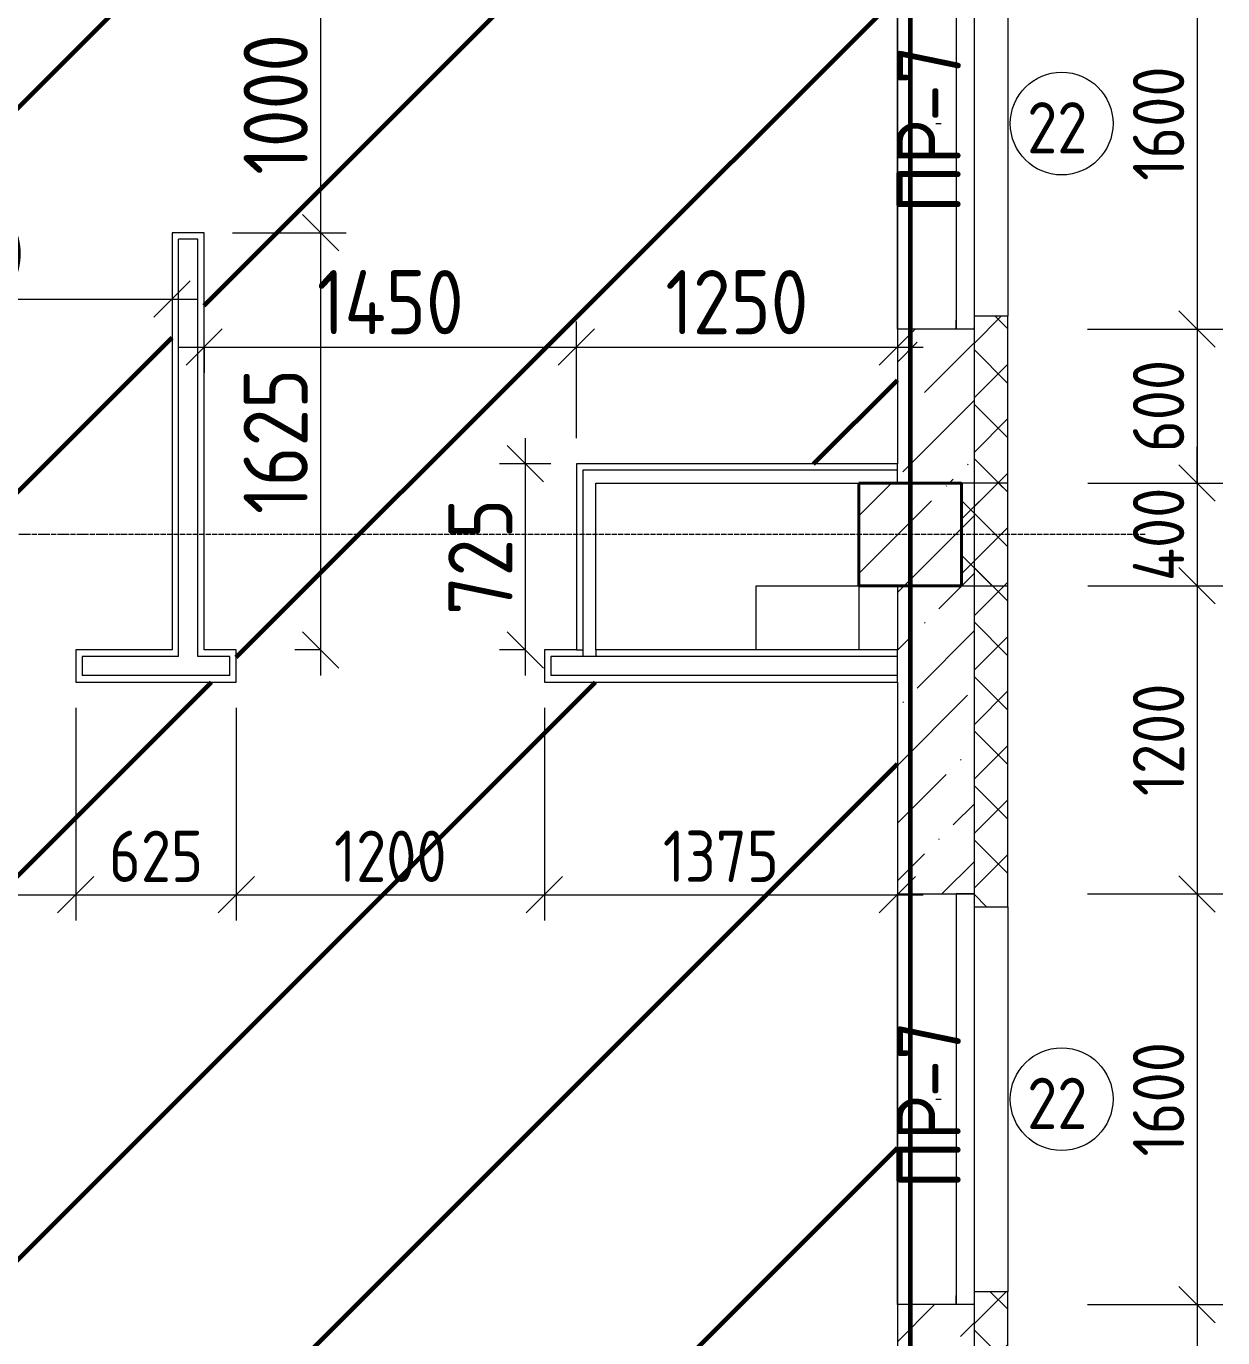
# Model space of a CAD drawing. Header units: millimetres. Extents: x -56773 to 323062, y -262288 to 76460.
# Drawn here: x 58166 to 62827, y -97673 to -92565 of the extents above; entities that cross this region are included whole.
import ezdxf

# ---------------------------------------------------------------- set-up
doc = ezdxf.new("R2010")
doc.units = ezdxf.units.MM
doc.linetypes.add('ADSK_Линия сетки', pattern=[25, 20, -2.5, 0, -2.5])
for name, color, linetype, lineweight in [('1.1)Стяжка керамзит  2 этаж', 5, 'Continuous', 60), ('3.1 Штукатурка внешн стен', 5, 'Continuous', 60), ('_ Окна', 7, 'Continuous', 18), ('Марки', 7, 'Continuous', 20), ('Марки окон', 7, 'Continuous', 20), ('Несущие колонны', 7, 'Continuous', 18), ('Окна', 7, 'Continuous', 9), ('Оси', 7, 'Continuous', 9), ('Перекрытие', 7, 'Continuous', 18), ('Размеры', 7, 'Continuous', 9), ('Стены внутренние', 7, 'Continuous', 18), ('Стены наружные', 7, 'Continuous', 18), ('Стены штриховка', 7, 'Continuous', 9)]:
    doc.layers.add(name, color=color, linetype=linetype, lineweight=lineweight)
doc.styles.add('GOST Common_2', font='', dxfattribs={"width": 0.9, "height": 250})
doc.styles.add('GOST Common_3', font='', dxfattribs={"width": 0.9, "height": 200})
doc.styles.get('GOST Common_2').set_extended_font_data('GOST Common')
doc.styles.get('GOST Common_3').set_extended_font_data('GOST Common')
doc.dimstyles.new('ADSK_Основной_2_0_1', dxfattribs={"dimscale": 304.8, "dimtxt": 201.142999, "dimasz": 0.463911, "dimexe": 0.328084, "dimexo": 0.328084, "dimgap": 0.164042, "dimtad": 1, "dimdec": 3, "dimrnd": 0.001, "dimdsep": 46, "dimtxsty": 'GOST Common_3', "dimblk1": 'OBLIQUE', "dimblk2": 'OBLIQUE', "dimsah": 1, "dimcen": 0.09, "dimdle": 0.328084, "dimazin": 2, "dimtfac": 1, "dimtdec": 4, "dimtix": 1, "dimtmove": 1, "dimatfit": 3, "dimfxl": 1, "dimtvp": 1, "dimtolj": 1, "dimtzin": 0, "dimlwd": 20, "dimlwe": 20, "dimarcsym": 2})
doc.dimstyles.new('ADSK_Основной_2_0_2', dxfattribs={"dimscale": 304.8, "dimtxt": 201.142999, "dimasz": 0.463911, "dimexe": 0.328084, "dimexo": 0.328084, "dimgap": 0.164042, "dimtad": 1, "dimdec": 3, "dimrnd": 0.001, "dimdsep": 46, "dimtxsty": 'GOST Common_3', "dimblk1": 'OBLIQUE', "dimblk2": 'OBLIQUE', "dimsah": 1, "dimcen": 0.09, "dimdle": 0.328084, "dimazin": 2, "dimtfac": 1, "dimtdec": 4, "dimtix": 1, "dimtmove": 0, "dimatfit": 3, "dimfxl": 1, "dimtvp": 1, "dimtolj": 1, "dimtzin": 0, "dimlwd": 20, "dimlwe": 20, "dimarcsym": 2})
doc.dimstyles.new('ADSK_Основной_2_0_3', dxfattribs={"dimscale": 304.8, "dimtxt": 201.142999, "dimasz": 0.463911, "dimexe": 0.328084, "dimexo": 0.328084, "dimgap": 0.164042, "dimtad": 1, "dimdec": 3, "dimrnd": 0.001, "dimdsep": 46, "dimtxsty": 'GOST Common_2', "dimblk1": 'OBLIQUE', "dimblk2": 'OBLIQUE', "dimsah": 1, "dimcen": 0.09, "dimdle": 0.328084, "dimazin": 2, "dimtfac": 1, "dimtdec": 4, "dimtix": 1, "dimtmove": 0, "dimatfit": 3, "dimfxl": 1, "dimtvp": 1, "dimtolj": 1, "dimtzin": 0, "dimlwd": 20, "dimlwe": 20, "dimarcsym": 2})
pattern_1 = [(45, (9.36, -97949.04), (-106.066, 106.066), []), (135, (9.36, -97949.04), (-106.066, -106.066), [])]

# ---------------------------------------------------------------- blocks, each defined once
blk = doc.blocks.new('ADSK_КолоннаЖБ_Прямоугольная - 400x400 мм-1807143-Кладочный план 2-го этаж')
at = {"layer": 'Несущие колонны', "lineweight": 40}
for p, q in [((-200, 200), (200, 200)), ((-200, -200), (-200, 200)), ((200, 200), (200, -200)), ((200, -200), (-200, -200))]:
    blk.add_line(p, q, dxfattribs=at)
blk = doc.blocks.new('ОКНО L03 _2СТ_RS - ОК-5_1600х2000h-3556615-Кладочный план 2-го этаж')
at = {"layer": '_ Окна'}
for p, q in [((-838.1, 149), (761.9, 149)), ((-838.1, 149), (-838.1, 79)), ((-838.1, 149), (-833.1, 149)), ((-818.1, 149), (-38.1, 149)), ((-38.1, 149), (741.9, 149)), ((761.9, 149), (756.9, 149)), ((761.9, 149), (761.9, 79)), ((-838.1, 79), (761.9, 79)), ((-838.1, 79), (-803.1, 79)), ((-818.1, 79), (-38.1, 79)), ((-38.1, 79), (741.9, 79)), ((761.9, 79), (726.9, 79))]:
    blk.add_line(p, q, dxfattribs=at)
at = {"layer": 'Окна'}
blk.add_line((-888.1, -150), (811.9, -150), dxfattribs=at)
blk = doc.blocks.new('_Oblique')
at = {"color": 0, "linetype": 'ByBlock', "lineweight": -2}
blk.add_line((-0.5, -0.5), (0.5, 0.5), dxfattribs=at)
blk = doc.blocks.new('*D4534')
at = {"layer": 'Defpoints', "color": 0, "transparency": 16777216}
for p in [(62200.4, -92144.1), (62200.4, -93744.1), (62726.8, -93744.1)]:
    blk.add_point(p, dxfattribs=at)
at = {"layer": 'Размеры', "color": 0, "lineweight": 20, "transparency": 16777216}
for p, q in [((62726.8, -92044.1), (62726.8, -93844.1)), ((62300.4, -92144.1), (62826.8, -92144.1)), ((62300.4, -93744.1), (62826.8, -93744.1))]:
    blk.add_line(p, q, dxfattribs=at)
at = {"layer": 'Размеры', "color": 0, "lineweight": 20, "transparency": 16777216, "xscale": 141.4, "yscale": 141.4, "zscale": 141.4}
for p, rotation in [((62726.8, -92144.1), 90), ((62726.8, -93744.1), 270)]:
    blk.add_blockref('_Oblique', p, dxfattribs=dict(at, rotation=rotation))
at = {"layer": 'Размеры', "color": 0, "lineweight": 9, "transparency": 16777216, "insert": (62576.8, -92944.1), "char_height": 200, "width": 560.473, "attachment_point": 5, "rotation": 90, "style": 'GOST Common_3'}
blk.add_mtext('\\A1;1600', dxfattribs=at)
blk = doc.blocks.new('*D4535')
at = {"layer": 'Defpoints', "color": 0, "transparency": 16777216}
for p in [(62200.4, -93744.1), (62201.5, -94344.1), (62726.8, -94344.1)]:
    blk.add_point(p, dxfattribs=at)
at = {"layer": 'Размеры', "color": 0, "lineweight": 20, "transparency": 16777216}
for p, q in [((62726.8, -93644.1), (62726.8, -94444.1)), ((62300.4, -93744.1), (62826.8, -93744.1)), ((62301.5, -94344.1), (62826.8, -94344.1))]:
    blk.add_line(p, q, dxfattribs=at)
at = {"layer": 'Размеры', "color": 0, "lineweight": 20, "transparency": 16777216, "xscale": 141.4, "yscale": 141.4, "zscale": 141.4}
for p, rotation in [((62726.8, -93744.1), 90), ((62726.8, -94344.1), 270)]:
    blk.add_blockref('_Oblique', p, dxfattribs=dict(at, rotation=rotation))
at = {"layer": 'Размеры', "color": 0, "lineweight": 9, "transparency": 16777216, "insert": (62576.8, -94044.1), "char_height": 200, "width": 454.106, "attachment_point": 5, "rotation": 90, "style": 'GOST Common_3'}
blk.add_mtext('\\A1;600', dxfattribs=at)
blk = doc.blocks.new('*D4536')
at = {"layer": 'Defpoints', "color": 0, "transparency": 16777216}
for p in [(62201.5, -94344.1), (62201.5, -94744.1), (62726.8, -94744.1)]:
    blk.add_point(p, dxfattribs=at)
at = {"layer": 'Размеры', "color": 0, "lineweight": 20, "transparency": 16777216}
for p, q in [((62726.8, -94344.1), (62726.8, -94202.7)), ((62301.5, -94344.1), (62826.8, -94344.1)), ((62726.8, -94344.1), (62726.8, -94744.1)), ((62301.5, -94744.1), (62826.8, -94744.1)), ((62726.8, -94744.1), (62726.8, -94885.5))]:
    blk.add_line(p, q, dxfattribs=at)
at = {"layer": 'Размеры', "color": 0, "lineweight": 20, "transparency": 16777216, "xscale": 141.4, "yscale": 141.4, "zscale": 141.4}
for p, rotation in [((62726.8, -94344.1), 270), ((62726.8, -94744.1), 90)]:
    blk.add_blockref('_Oblique', p, dxfattribs=dict(at, rotation=rotation))
at = {"layer": 'Размеры', "color": 0, "lineweight": 9, "transparency": 16777216, "insert": (62576.8, -94544.1), "char_height": 200, "width": 474.561, "attachment_point": 5, "rotation": 90, "style": 'GOST Common_3'}
blk.add_mtext('\\A1;400', dxfattribs=at)
blk = doc.blocks.new('*D4537')
at = {"layer": 'Defpoints', "color": 0, "transparency": 16777216}
for p in [(62201.5, -94744.1), (62200.4, -95944.1), (62726.8, -95944.1)]:
    blk.add_point(p, dxfattribs=at)
at = {"layer": 'Размеры', "color": 0, "lineweight": 20, "transparency": 16777216}
for p, q in [((62726.8, -94644.1), (62726.8, -96044.1)), ((62301.5, -94744.1), (62826.8, -94744.1)), ((62300.4, -95944.1), (62826.8, -95944.1))]:
    blk.add_line(p, q, dxfattribs=at)
at = {"layer": 'Размеры', "color": 0, "lineweight": 20, "transparency": 16777216, "xscale": 141.4, "yscale": 141.4, "zscale": 141.4}
for p, rotation in [((62726.8, -94744.1), 90), ((62726.8, -95944.1), 270)]:
    blk.add_blockref('_Oblique', p, dxfattribs=dict(at, rotation=rotation))
at = {"layer": 'Размеры', "color": 0, "lineweight": 9, "transparency": 16777216, "insert": (62576.8, -95344.1), "char_height": 200, "width": 560.473, "attachment_point": 5, "rotation": 90, "style": 'GOST Common_3'}
blk.add_mtext('\\A1;1200', dxfattribs=at)
blk = doc.blocks.new('*D4538')
at = {"layer": 'Defpoints', "color": 0, "transparency": 16777216}
for p in [(62200.4, -95944.1), (62200.4, -97544.1), (62726.8, -97544.1)]:
    blk.add_point(p, dxfattribs=at)
at = {"layer": 'Размеры', "color": 0, "lineweight": 20, "transparency": 16777216}
for p, q in [((62726.8, -95844.1), (62726.8, -97644.1)), ((62300.4, -95944.1), (62826.8, -95944.1)), ((62300.4, -97544.1), (62826.8, -97544.1))]:
    blk.add_line(p, q, dxfattribs=at)
at = {"layer": 'Размеры', "color": 0, "lineweight": 20, "transparency": 16777216, "xscale": 141.4, "yscale": 141.4, "zscale": 141.4}
for p, rotation in [((62726.8, -95944.1), 90), ((62726.8, -97544.1), 270)]:
    blk.add_blockref('_Oblique', p, dxfattribs=dict(at, rotation=rotation))
at = {"layer": 'Размеры', "color": 0, "lineweight": 9, "transparency": 16777216, "insert": (62576.8, -96744.1), "char_height": 200, "width": 560.473, "attachment_point": 5, "rotation": 90, "style": 'GOST Common_3'}
blk.add_mtext('\\A1;1600', dxfattribs=at)
blk = doc.blocks.new('*D4539')
at = {"layer": 'Defpoints', "color": 0, "transparency": 16777216}
for p in [(62200.4, -97544.1), (62201.5, -98744.1), (62726.8, -98744.1)]:
    blk.add_point(p, dxfattribs=at)
at = {"layer": 'Размеры', "color": 0, "lineweight": 20, "transparency": 16777216}
for p, q in [((62726.8, -97444.1), (62726.8, -98844.1)), ((62300.4, -97544.1), (62826.8, -97544.1)), ((62301.5, -98744.1), (62826.8, -98744.1))]:
    blk.add_line(p, q, dxfattribs=at)
at = {"layer": 'Размеры', "color": 0, "lineweight": 20, "transparency": 16777216, "xscale": 141.4, "yscale": 141.4, "zscale": 141.4}
for p, rotation in [((62726.8, -97544.1), 90), ((62726.8, -98744.1), 270)]:
    blk.add_blockref('_Oblique', p, dxfattribs=dict(at, rotation=rotation))
at = {"layer": 'Размеры', "color": 0, "lineweight": 9, "transparency": 16777216, "insert": (62576.8, -98144.1), "char_height": 200, "width": 560.473, "attachment_point": 5, "rotation": 90, "style": 'GOST Common_3'}
blk.add_mtext('\\A1;1200', dxfattribs=at)
blk = doc.blocks.new('*D4936')
at = {"layer": 'Defpoints', "color": 0, "transparency": 16777216}
for p in [(57159.4, -95119.1), (58359.4, -95119.1), (58359.4, -95947.8)]:
    blk.add_point(p, dxfattribs=at)
at = {"layer": 'Размеры', "color": 0, "lineweight": 20, "transparency": 16777216}
for p, q in [((57159.4, -95219.1), (57159.4, -96047.8)), ((58359.4, -95219.1), (58359.4, -96047.8)), ((57059.4, -95947.8), (58459.4, -95947.8))]:
    blk.add_line(p, q, dxfattribs=at)
at = {"layer": 'Размеры', "color": 0, "lineweight": 20, "transparency": 16777216, "xscale": 141.4, "yscale": 141.4, "zscale": 141.4, "rotation": 180}
blk.add_blockref('_Oblique', (57159.4, -95947.8), dxfattribs=at)
at = {"layer": 'Размеры', "color": 0, "lineweight": 20, "transparency": 16777216, "xscale": 141.4, "yscale": 141.4, "zscale": 141.4}
blk.add_blockref('_Oblique', (58359.4, -95947.8), dxfattribs=at)
at = {"layer": 'Размеры', "color": 0, "lineweight": 9, "transparency": 16777216, "insert": (57759.4, -95797.8), "char_height": 200, "width": 560.473, "attachment_point": 5, "style": 'GOST Common_3'}
blk.add_mtext('\\A1;1200', dxfattribs=at)
blk = doc.blocks.new('*D4937')
at = {"layer": 'Defpoints', "color": 0, "transparency": 16777216}
for p in [(58359.4, -95119.1), (58984.4, -95119.1), (58984.4, -95947.8)]:
    blk.add_point(p, dxfattribs=at)
at = {"layer": 'Размеры', "color": 0, "lineweight": 20, "transparency": 16777216}
for p, q in [((58359.4, -95219.1), (58359.4, -96047.8)), ((58984.4, -95219.1), (58984.4, -96047.8)), ((58259.4, -95947.8), (59084.4, -95947.8))]:
    blk.add_line(p, q, dxfattribs=at)
at = {"layer": 'Размеры', "color": 0, "lineweight": 20, "transparency": 16777216, "xscale": 141.4, "yscale": 141.4, "zscale": 141.4, "rotation": 180}
blk.add_blockref('_Oblique', (58359.4, -95947.8), dxfattribs=at)
at = {"layer": 'Размеры', "color": 0, "lineweight": 20, "transparency": 16777216, "xscale": 141.4, "yscale": 141.4, "zscale": 141.4}
blk.add_blockref('_Oblique', (58984.4, -95947.8), dxfattribs=at)
at = {"layer": 'Размеры', "color": 0, "lineweight": 9, "transparency": 16777216, "insert": (58671.9, -95797.8), "char_height": 200, "width": 454.106, "attachment_point": 5, "style": 'GOST Common_3'}
blk.add_mtext('\\A1;625', dxfattribs=at)
blk = doc.blocks.new('*D4938')
at = {"layer": 'Defpoints', "color": 0, "transparency": 16777216}
for p in [(58984.4, -95119.1), (60184.4, -95119.1), (60184.4, -95947.8)]:
    blk.add_point(p, dxfattribs=at)
at = {"layer": 'Размеры', "color": 0, "lineweight": 20, "transparency": 16777216}
for p, q in [((58984.4, -95219.1), (58984.4, -96047.8)), ((60184.4, -95219.1), (60184.4, -96047.8)), ((58884.4, -95947.8), (60284.4, -95947.8))]:
    blk.add_line(p, q, dxfattribs=at)
at = {"layer": 'Размеры', "color": 0, "lineweight": 20, "transparency": 16777216, "xscale": 141.4, "yscale": 141.4, "zscale": 141.4, "rotation": 180}
blk.add_blockref('_Oblique', (58984.4, -95947.8), dxfattribs=at)
at = {"layer": 'Размеры', "color": 0, "lineweight": 20, "transparency": 16777216, "xscale": 141.4, "yscale": 141.4, "zscale": 141.4}
blk.add_blockref('_Oblique', (60184.4, -95947.8), dxfattribs=at)
at = {"layer": 'Размеры', "color": 0, "lineweight": 9, "transparency": 16777216, "insert": (59584.4, -95797.8), "char_height": 200, "width": 560.473, "attachment_point": 5, "style": 'GOST Common_3'}
blk.add_mtext('\\A1;1200', dxfattribs=at)
blk = doc.blocks.new('*D4939')
at = {"layer": 'Defpoints', "color": 0, "transparency": 16777216}
for p in [(60184.4, -95119.1), (61559.4, -95847.8), (61559.4, -95947.8)]:
    blk.add_point(p, dxfattribs=at)
at = {"layer": 'Размеры', "color": 0, "lineweight": 20, "transparency": 16777216}
for p, q in [((60184.4, -95219.1), (60184.4, -96047.8)), ((60084.4, -95947.8), (61659.4, -95947.8)), ((61559.4, -95947.8), (61559.4, -96047.8))]:
    blk.add_line(p, q, dxfattribs=at)
at = {"layer": 'Размеры', "color": 0, "lineweight": 20, "transparency": 16777216, "xscale": 141.4, "yscale": 141.4, "zscale": 141.4, "rotation": 180}
blk.add_blockref('_Oblique', (60184.4, -95947.8), dxfattribs=at)
at = {"layer": 'Размеры', "color": 0, "lineweight": 20, "transparency": 16777216, "xscale": 141.4, "yscale": 141.4, "zscale": 141.4}
blk.add_blockref('_Oblique', (61559.4, -95947.8), dxfattribs=at)
at = {"layer": 'Размеры', "color": 0, "lineweight": 9, "transparency": 16777216, "insert": (60871.9, -95797.8), "char_height": 200, "width": 560.473, "attachment_point": 5, "style": 'GOST Common_3'}
blk.add_mtext('\\A1;1375', dxfattribs=at)
blk = doc.blocks.new('*D5039')
at = {"layer": 'Defpoints', "color": 0, "transparency": 16777216}
for p in [(58734.4, -93527.2), (58734.4, -93627.2), (57034.4, -94269.1)]:
    blk.add_point(p, dxfattribs=at)
at = {"layer": 'Размеры', "color": 0, "lineweight": 20, "transparency": 16777216}
for p, q in [((57034.4, -94169.1), (57034.4, -93527.2)), ((56934.4, -93627.2), (58834.4, -93627.2)), ((58734.4, -93627.2), (58734.4, -93727.2))]:
    blk.add_line(p, q, dxfattribs=at)
at = {"layer": 'Размеры', "color": 0, "lineweight": 20, "transparency": 16777216, "xscale": 141.4, "yscale": 141.4, "zscale": 141.4, "rotation": 180}
blk.add_blockref('_Oblique', (57034.4, -93627.2), dxfattribs=at)
at = {"layer": 'Размеры', "color": 0, "lineweight": 20, "transparency": 16777216, "xscale": 141.4, "yscale": 141.4, "zscale": 141.4}
blk.add_blockref('_Oblique', (58734.4, -93627.2), dxfattribs=at)
at = {"layer": 'Размеры', "color": 0, "lineweight": 9, "transparency": 16777216, "insert": (57884.4, -93452.2), "char_height": 250, "width": 560.473, "attachment_point": 5, "style": 'GOST Common_2'}
blk.add_mtext('\\A1;1700', dxfattribs=at)
blk = doc.blocks.new('*D5043')
at = {"layer": 'Defpoints', "color": 0, "transparency": 16777216}
for p in [(58869.4, -92369.1), (58869.4, -93369.1), (59312.9, -93369.1)]:
    blk.add_point(p, dxfattribs=at)
at = {"layer": 'Размеры', "color": 0, "lineweight": 20, "transparency": 16777216}
for p, q in [((59312.9, -92269.1), (59312.9, -93469.1)), ((58969.4, -92369.1), (59412.9, -92369.1)), ((58969.4, -93369.1), (59412.9, -93369.1))]:
    blk.add_line(p, q, dxfattribs=at)
at = {"layer": 'Размеры', "color": 0, "lineweight": 20, "transparency": 16777216, "xscale": 141.4, "yscale": 141.4, "zscale": 141.4}
for p, rotation in [((59312.9, -92369.1), 90), ((59312.9, -93369.1), 270)]:
    blk.add_blockref('_Oblique', p, dxfattribs=dict(at, rotation=rotation))
at = {"layer": 'Размеры', "color": 0, "lineweight": 9, "transparency": 16777216, "insert": (59137.9, -92869.1), "char_height": 250, "width": 560.473, "attachment_point": 5, "rotation": 90, "style": 'GOST Common_2'}
blk.add_mtext('\\A1;1000', dxfattribs=at)
blk = doc.blocks.new('*D5070')
at = {"layer": 'Defpoints', "color": 0, "transparency": 16777216}
for p in [(58869.4, -93369.1), (59312.9, -94994.1), (59412.9, -94994.1)]:
    blk.add_point(p, dxfattribs=at)
at = {"layer": 'Размеры', "color": 0, "lineweight": 20, "transparency": 16777216}
for p, q in [((59312.9, -93269.1), (59312.9, -95094.1)), ((58969.4, -93369.1), (59412.9, -93369.1)), ((59312.9, -94994.1), (59212.9, -94994.1))]:
    blk.add_line(p, q, dxfattribs=at)
at = {"layer": 'Размеры', "color": 0, "lineweight": 20, "transparency": 16777216, "xscale": 141.4, "yscale": 141.4, "zscale": 141.4}
for p, rotation in [((59312.9, -93369.1), 90), ((59312.9, -94994.1), 270)]:
    blk.add_blockref('_Oblique', p, dxfattribs=dict(at, rotation=rotation))
at = {"layer": 'Размеры', "color": 0, "lineweight": 9, "transparency": 16777216, "insert": (59137.9, -94181.6), "char_height": 250, "width": 560.473, "attachment_point": 5, "rotation": 90, "style": 'GOST Common_2'}
blk.add_mtext('\\A1;1625', dxfattribs=at)
blk = doc.blocks.new('*D5071')
at = {"layer": 'Defpoints', "color": 0, "transparency": 16777216}
for p in [(60309.4, -94269.1), (60110.1, -94994.1), (60210.1, -94994.1)]:
    blk.add_point(p, dxfattribs=at)
at = {"layer": 'Размеры', "color": 0, "lineweight": 20, "transparency": 16777216}
for p, q in [((60110.1, -94169.1), (60110.1, -95094.1)), ((60209.4, -94269.1), (60010.1, -94269.1)), ((60110.1, -94994.1), (60010.1, -94994.1))]:
    blk.add_line(p, q, dxfattribs=at)
at = {"layer": 'Размеры', "color": 0, "lineweight": 20, "transparency": 16777216, "xscale": 141.4, "yscale": 141.4, "zscale": 141.4}
for p, rotation in [((60110.1, -94269.1), 90), ((60110.1, -94994.1), 270)]:
    blk.add_blockref('_Oblique', p, dxfattribs=dict(at, rotation=rotation))
at = {"layer": 'Размеры', "color": 0, "lineweight": 9, "transparency": 16777216, "insert": (59935.1, -94631.6), "char_height": 250, "width": 454.106, "attachment_point": 5, "rotation": 90, "style": 'GOST Common_2'}
blk.add_mtext('\\A1;725', dxfattribs=at)
blk = doc.blocks.new('*D5072')
at = {"layer": 'Defpoints', "color": 0, "transparency": 16777216}
for p in [(58859.4, -93714.5), (60309.4, -93814.5), (60309.4, -94269.1)]:
    blk.add_point(p, dxfattribs=at)
at = {"layer": 'Размеры', "color": 0, "lineweight": 20, "transparency": 16777216}
for p, q in [((60309.4, -94169.1), (60309.4, -93714.5)), ((58759.4, -93814.5), (60409.4, -93814.5)), ((58859.4, -93814.5), (58859.4, -93914.5))]:
    blk.add_line(p, q, dxfattribs=at)
at = {"layer": 'Размеры', "color": 0, "lineweight": 20, "transparency": 16777216, "xscale": 141.4, "yscale": 141.4, "zscale": 141.4, "rotation": 180}
blk.add_blockref('_Oblique', (58859.4, -93814.5), dxfattribs=at)
at = {"layer": 'Размеры', "color": 0, "lineweight": 20, "transparency": 16777216, "xscale": 141.4, "yscale": 141.4, "zscale": 141.4}
blk.add_blockref('_Oblique', (60309.4, -93814.5), dxfattribs=at)
at = {"layer": 'Размеры', "color": 0, "lineweight": 9, "transparency": 16777216, "insert": (59584.4, -93639.5), "char_height": 250, "width": 580.928, "attachment_point": 5, "style": 'GOST Common_2'}
blk.add_mtext('\\A1;1450', dxfattribs=at)
blk = doc.blocks.new('*D5073')
at = {"layer": 'Defpoints', "color": 0, "transparency": 16777216}
for p in [(61559.4, -93714.5), (61559.4, -93814.5), (60309.4, -94269.1)]:
    blk.add_point(p, dxfattribs=at)
at = {"layer": 'Размеры', "color": 0, "lineweight": 20, "transparency": 16777216}
for p, q in [((60309.4, -94169.1), (60309.4, -93714.5)), ((60209.4, -93814.5), (61659.4, -93814.5)), ((61559.4, -93814.5), (61559.4, -93914.5))]:
    blk.add_line(p, q, dxfattribs=at)
at = {"layer": 'Размеры', "color": 0, "lineweight": 20, "transparency": 16777216, "xscale": 141.4, "yscale": 141.4, "zscale": 141.4, "rotation": 180}
blk.add_blockref('_Oblique', (60309.4, -93814.5), dxfattribs=at)
at = {"layer": 'Размеры', "color": 0, "lineweight": 20, "transparency": 16777216, "xscale": 141.4, "yscale": 141.4, "zscale": 141.4}
blk.add_blockref('_Oblique', (61559.4, -93814.5), dxfattribs=at)
at = {"layer": 'Размеры', "color": 0, "lineweight": 9, "transparency": 16777216, "insert": (60934.4, -93639.5), "char_height": 250, "width": 560.473, "attachment_point": 5, "style": 'GOST Common_2'}
blk.add_mtext('\\A1;1250', dxfattribs=at)
blk = doc.blocks.new('М_окна1 - Маркировка типоразмера-1510237-Кладочный план 2-го этаж')
at = {"layer": 'Марки окон'}
blk.add_circle((0, 0), 2, dxfattribs=at)
blk = doc.blocks.new('ADSK_Марка_Отверстие - Экземпляр_Только Марка-157312-Кладочный план 2-го этаж')
at = {"layer": 'Марки'}
blk.add_line((0, 0), (0.2, 0), dxfattribs=at)

msp = doc.modelspace()

# ---------------------------------------------------------------- hatches: boundary and pattern name
at = {"layer": '1.1)Стяжка керамзит  2 этаж', "transparency": 33554687}
h = msp.add_hatch(dxfattribs=at)
h.set_pattern_fill('ANSI31', color=5, scale=333)
h.paths.add_polyline_path([(61559.3615, -95894.0666), (61559.3615, -95119.0666), (60184.3615, -95119.0666), (60184.3615, -94994.0666), (60309.3615, -94994.0666), (60309.3615, -94269.0666), (61559.3615, -94269.0666), (61559.3615, -93744.0666), (61559.3615, -92094.0666), (61559.3615, -88744.0666), (61409.3615, -88744.0666), (61409.3615, -88594.0666), (60809.3615, -88594.0666), (59159.3615, -88594.0666), (58859.3615, -88594.0666), (58859.3615, -92369.0666), (58734.3615, -92369.0666), (58734.3615, -88594.0666), (58009.3615, -88594.0666), (56359.3615, -88594.0666), (55809.3615, -88594.0666), (55809.3615, -88744.0666), (55534.3615, -88744.0666), (55534.3615, -92344.0666), (55409.3615, -92344.0666), (55409.3615, -88744.0666), (55409.3615, -88594.0666), (54809.3615, -88594.0666), (53159.3615, -88594.0666), (52759.3615, -88594.0666), (52759.3615, -94994.0666), (53184.3615, -94994.0666), (53184.3615, -95119.0666), (52534.3615, -95119.0666), (52534.3615, -94994.0666), (52634.3615, -94994.0666), (52634.3615, -88594.0666), (52009.3615, -88594.0666), (50359.3615, -88594.0666), (49862.837, -88594.0666), (49862.837, -94269.0666), (51184.3615, -94269.0666), (51184.3615, -94994.0666), (51284.3615, -94994.0666), (51284.3615, -95119.0666), (50169.3615, -95119.0666), (50169.3615, -95344.0666), (49862.837, -95344.0666), (49862.837, -98369.0666), (50734.3615, -98369.0666), (50734.3615, -98494.0666), (50609.3615, -98494.0666), (50609.3615, -99219.0666), (49862.837, -99219.0666), (49862.837, -104894.0666), (50409.3615, -104894.0666), (52059.3615, -104894.0666), (52459.3615, -104894.0666), (52459.3615, -101344.0666), (52584.3615, -101344.0666), (52584.3615, -104894.0666), (53209.3615, -104894.0666), (54859.3615, -104894.0666), (55409.3615, -104894.0666), (55409.3615, -104744.0666), (55684.3615, -104744.0666), (55684.3615, -101444.0666), (55809.3615, -101444.0666), (55809.3615, -104744.0666), (55809.3615, -104894.0666), (56409.3615, -104894.0666), (58059.3615, -104894.0666), (59209.3615, -104894.0666), (60859.3615, -104894.0666), (61409.3615, -104894.0666), (61409.3615, -104744.0666), (61559.3615, -104744.0666), (61559.3615, -101344.0666), (61559.3615, -99694.0666), (61559.3615, -99144.0666), (61409.3615, -99144.0666), (61409.3615, -98744.0666), (61559.3615, -98744.0666), (61559.3615, -97544.0666)])
h.paths.add_polyline_path([(56484.3615, -98369.0666), (56484.3615, -99219.0666), (55809.3615, -99219.0666), (55809.3615, -100244.0666), (55684.3615, -100244.0666), (55684.3615, -99219.0666), (52584.3615, -99219.0666), (52584.3615, -100344.0666), (52459.3615, -100344.0666), (52459.3615, -99219.0666), (52059.3615, -99219.0666), (52059.3615, -98494.0666), (51934.3615, -98494.0666), (51934.3615, -98369.0666)], flags=16)
h.paths.add_polyline_path([(55709.3615, -100219.0666), (55709.3615, -99194.0666), (55684.3615, -99194.0666), (55684.3615, -99219.0666)], flags=0)
h.paths.add_polyline_path([(56459.3615, -98394.0666), (56459.3615, -99194.0666), (55809.3615, -99194.0666), (55809.3615, -99219.0666), (55784.3615, -100219.0666), (55784.3615, -99144.0666), (55709.3615, -99144.0666), (54559.3615, -99144.0666), (54559.3615, -98469.0666), (54509.3615, -98469.0666), (54509.3615, -99144.0666), (53034.3615, -99144.0666), (53009.3615, -99144.0666), (53009.3615, -98469.0666), (52959.3615, -98469.0666), (52959.3615, -99144.0666), (52134.3615, -99144.0666), (52134.3615, -98469.0666), (52084.3615, -98469.0666), (52084.3615, -98494.0666), (52059.3615, -98494.0666), (51959.3615, -98469.0666), (51959.3615, -98394.0666)], flags=0)
h.paths.add_polyline_path([(55709.3615, -98744.0666), (55784.3615, -98744.0666), (55784.3615, -98469.0666), (56409.3615, -98469.0666), (56409.3615, -99144.0666), (55809.3615, -99144.0666), (55784.3615, -99144.0666), (55709.3615, -99144.0666), (55684.3615, -99144.0666), (55409.3615, -99144.0666), (55409.3615, -98744.0666), (55684.3615, -98744.0666), (55684.3615, -98494.0666), (55709.3615, -98469.0666)], flags=0)
h.paths.add_polyline_path([(55809.3615, -98744.0666), (55809.3615, -99144.0666), (55409.3615, -99144.0666), (55409.3615, -98744.0666)], flags=0)
h.paths.add_polyline_path([(54384.3615, -95119.0666), (54384.3615, -94994.0666), (54509.3615, -94994.0666), (54509.3615, -94269.0666), (55409.3615, -94269.0666), (55409.3615, -93344.0666), (55534.3615, -93344.0666), (55534.3615, -94269.0666), (57034.3615, -94269.0666), (57034.3615, -94994.0666), (57159.3615, -94994.0666), (57159.3615, -95119.0666)], flags=16)
h.paths.add_polyline_path([(54409.3615, -95019.0666), (54534.3615, -95019.0666), (54534.3615, -94994.0666), (54509.3615, -94994.0666)], flags=0)
h.paths.add_polyline_path([(54584.3615, -94994.0666), (54584.3615, -94344.0666), (56959.3615, -94344.0666), (56959.3615, -94994.0666)], flags=0)
h.paths.add_polyline_path([(55409.3615, -94744.0666), (55409.3615, -94344.0666), (55809.3615, -94344.0666), (55809.3615, -94744.0666)], flags=0)
h.paths.add_polyline_path([(55509.3615, -93369.0666), (55509.3615, -94294.0666), (55534.3615, -94294.0666), (55534.3615, -94269.0666)], flags=0)
h.paths.add_polyline_path([(58359.3615, -95119.0666), (58359.3615, -94994.0666), (58734.3615, -94994.0666), (58734.3615, -93369.0666), (58859.3615, -93369.0666), (58859.3615, -94994.0666), (58984.3615, -94994.0666), (58984.3615, -95119.0666)], flags=16)
h.paths.add_polyline_path([(51154.1182, -105202.5854), (51707.6896, -105202.5854), (51707.6896, -104827.5854), (51154.1182, -104827.5854)], flags=9)
h.paths.add_polyline_path([(50796.9307, -105202.5854), (51329.0735, -105202.5854), (51329.0735, -104827.5854), (50796.9307, -104827.5854)], flags=9)
h.paths.add_polyline_path([(53954.1182, -105202.5854), (54507.6896, -105202.5854), (54507.6896, -104827.5854), (53954.1182, -104827.5854)], flags=9)
h.paths.add_polyline_path([(53596.9307, -105202.5854), (54129.0735, -105202.5854), (54129.0735, -104827.5854), (53596.9307, -104827.5854)], flags=9)
h.paths.add_polyline_path([(57154.1182, -105202.5854), (57707.6896, -105202.5854), (57707.6896, -104827.5854), (57154.1182, -104827.5854)], flags=9)
h.paths.add_polyline_path([(56796.9307, -105202.5854), (57329.0735, -105202.5854), (57329.0735, -104827.5854), (56796.9307, -104827.5854)], flags=9)
h.paths.add_polyline_path([(59954.1182, -105202.5854), (60507.6896, -105202.5854), (60507.6896, -104827.5854), (59954.1182, -104827.5854)], flags=9)
h.paths.add_polyline_path([(59596.9307, -105202.5854), (60129.0735, -105202.5854), (60129.0735, -104827.5854), (59596.9307, -104827.5854)], flags=9)
h.paths.add_polyline_path([(61868.8804, -100599.3099), (61868.8804, -100045.7385), (61493.8804, -100045.7385), (61493.8804, -100599.3099)], flags=9)
h.paths.add_polyline_path([(61868.8804, -100956.4974), (61868.8804, -100424.3546), (61493.8804, -100424.3546), (61493.8804, -100956.4974)], flags=9)
h.paths.add_polyline_path([(61868.8804, -96799.3099), (61868.8804, -96245.7385), (61493.8804, -96245.7385), (61493.8804, -96799.3099)], flags=9)
h.paths.add_polyline_path([(61868.8804, -97156.4974), (61868.8804, -96624.3546), (61493.8804, -96624.3546), (61493.8804, -97156.4974)], flags=9)
h.paths.add_polyline_path([(61868.8804, -92999.3099), (61868.8804, -92445.7385), (61493.8804, -92445.7385), (61493.8804, -92999.3099)], flags=9)
h.paths.add_polyline_path([(61868.8804, -93356.4974), (61868.8804, -92824.3546), (61493.8804, -92824.3546), (61493.8804, -93356.4974)], flags=9)
at = {"layer": 'Несущие колонны', "lineweight": 9}
h = msp.add_hatch(dxfattribs=at)
h.set_pattern_fill('FP_1', color=256, style=0, pattern_type=2)
h.set_pattern_definition([(45, (9.36, -97949.04), (-224.5064, 224.5064), []), (45, (233.87, -97949.04), (-224.5064, 224.5064), [396.875, -79.375, 3.353, -76.022])])
h.paths.add_polyline_path([(61409.3615, -94744.0666), (61809.3615, -94744.0666), (61809.3615, -94344.0666), (61409.3615, -94344.0666)])
at = {"layer": 'Стены внутренние', "lineweight": 9}
h = msp.add_hatch(dxfattribs=at)
h.set_pattern_fill('FP_2', color=256, style=0, pattern_type=2)
h.set_pattern_definition([(45, (9.36, -97949.04), (84.18955, 308.69595), [396.875, -79.375, 3.353, -76.022])])
h.paths.add_polyline_path([(61559.3615, -105194.0666), (61859.3615, -105194.0666), (61858.3615, -101344.0666), (61559.3615, -101344.0666), (61559.3615, -104744.0666), (61809.3615, -104744.0666), (61809.3615, -105144.0666), (61559.3615, -105144.0666)])
h.paths.add_polyline_path([(61859.3615, -99794.0666), (61858.3615, -97544.0666), (61559.3615, -97544.0666), (61559.3615, -98744.0666), (61809.3615, -98744.0666), (61809.3615, -99144.0666), (61559.3615, -99144.0666), (61559.3615, -99744.0666), (61858.3615, -99744.0666), (61858.3615, -99794.0666)])
h.paths.add_polyline_path([(61859.3615, -95994.0666), (61858.3615, -93744.0666), (61559.3615, -93744.0666), (61559.3615, -94344.0666), (61809.3615, -94344.0666), (61809.3615, -94744.0666), (61559.3615, -94744.0666), (61559.3615, -95944.0666), (61858.3615, -95944.0666), (61858.3615, -95994.0666)])
h.paths.add_polyline_path([(61859.3615, -92194.0666), (61859.3615, -88594.0666), (61809.3615, -88594.0666), (61809.3615, -88744.0666), (61559.3615, -88744.0666), (61559.3615, -92144.0666), (61858.3615, -92144.0666), (61858.3615, -92194.0666)])
at = {"layer": 'Стены наружные', "lineweight": 9}
h = msp.add_hatch(dxfattribs=at)
h.set_pattern_fill('FP_4', color=256, style=0, pattern_type=2)
h.set_pattern_definition(pattern_1)
h.paths.add_polyline_path([(61989.3615, -105194.0666), (61989.3615, -101294.0666), (61859.3615, -101294.0666), (61859.3615, -105194.0666)])
h.paths.add_polyline_path([(61989.3615, -99794.0666), (61989.3615, -97494.0666), (61859.3615, -97494.0666), (61859.3615, -99794.0666)])
h.paths.add_polyline_path([(61859.3615, -95994.0666), (61989.3615, -95994.0666), (61989.3615, -93694.0666), (61859.3615, -93694.0666), (61859.3615, -95757.2112)])
h.paths.add_polyline_path([(61859.3615, -92194.0666), (61989.3615, -92194.0666), (61989.3615, -88294.0666), (61859.3615, -88294.0666), (61859.3615, -90009.0608)])
h = msp.add_hatch(dxfattribs=at)
h.set_pattern_fill('FP_4', color=256, style=0, pattern_type=2)
h.set_pattern_definition(pattern_1)
h.paths.add_polyline_path([(61809.3615, -94744.0666), (61989.3615, -94744.0666), (61989.3615, -94344.0666), (61809.3615, -94344.0666)])

# ---------------------------------------------------------------- linework, layer by layer
at = {"layer": '3.1 Штукатурка внешн стен'}
msp.add_lwpolyline([(49709.3615, -88594.0666), (61609.3615, -88594.0666), (61609.3615, -104893.9428), (61409.3615, -104893.9428)], dxfattribs=at)
at = {"layer": 'Несущие колонны', "lineweight": 9}
for p, q in [((61559.3615, -94344.0666), (61409.3615, -94344.0666)), ((61409.3615, -94344.0666), (61409.3615, -94744.0666)), ((61809.3615, -94344.0666), (61559.3615, -94344.0666)), ((61809.3615, -94744.0666), (61809.3615, -94344.0666)), ((61409.3615, -94744.0666), (61559.3615, -94744.0666)), ((61559.3615, -94744.0666), (61809.3615, -94744.0666))]:
    msp.add_line(p, q, dxfattribs=at)
at = {"layer": 'Оси', "linetype": 'ADSK_Линия сетки', "lineweight": 5}
for p, q in [((61609.3615, -108922.9178), (61609.3615, -87921.5904)), ((62525.08, -94544.0666), (-25230.7352, -94544.0666))]:
    msp.add_line(p, q, dxfattribs=at)
at = {"layer": 'Перекрытие'}
for p, q in [((61009.3615, -94994.0666), (61009.3615, -94744.0666)), ((61009.3615, -94744.0666), (61409.3615, -94744.0666)), ((61409.3615, -94744.0666), (61409.3615, -94994.0666))]:
    msp.add_line(p, q, dxfattribs=at)
at = {"layer": 'Стены внутренние', "lineweight": 5}
for p, q in [((61559.3615, -93744.0666), (61559.3615, -92144.0666)), ((58734.3615, -93369.0666), (58734.3615, -94994.0666)), ((58859.3615, -93369.0666), (58734.3615, -93369.0666)), ((58859.3615, -94994.0666), (58859.3615, -93369.0666)), ((61859.3615, -93694.0666), (61858.3615, -93694.0666)), ((61858.3615, -93694.0666), (61858.3615, -93744.0666)), ((61559.3615, -93744.0666), (61559.3615, -94269.0666)), ((61858.3615, -93744.0666), (61559.3615, -93744.0666)), ((61559.3615, -94269.0666), (60309.3615, -94269.0666)), ((60309.3615, -94269.0666), (60309.3615, -94994.0666)), ((60384.3615, -94344.0666), (61559.3615, -94344.0666)), ((60384.3615, -94994.0666), (60384.3615, -94344.0666)), ((61559.3615, -94344.0666), (61809.3615, -94344.0666)), ((61809.3615, -94344.0666), (61809.3615, -94744.0666)), ((61559.3615, -94744.0666), (61559.3615, -94994.0666)), ((61809.3615, -94744.0666), (61559.3615, -94744.0666)), ((58734.3615, -94994.0666), (58359.3615, -94994.0666)), ((58359.3615, -94994.0666), (58359.3615, -95119.0666)), ((58984.3615, -94994.0666), (58859.3615, -94994.0666)), ((58984.3615, -95119.0666), (58984.3615, -94994.0666)), ((60309.3615, -94994.0666), (60184.3615, -94994.0666)), ((60184.3615, -94994.0666), (60184.3615, -95119.0666)), ((61559.3615, -94994.0666), (60384.3615, -94994.0666)), ((58359.3615, -95119.0666), (58984.3615, -95119.0666)), ((60184.3615, -95119.0666), (61559.3615, -95119.0666)), ((61559.3615, -95119.0666), (61559.3615, -95944.0666)), ((61559.3615, -95944.0666), (61858.3615, -95944.0666)), ((61559.3615, -97544.0666), (61559.3615, -95944.0666)), ((61858.3615, -95944.0666), (61858.3615, -95994.0666)), ((61858.3615, -95994.0666), (61859.3615, -95994.0666)), ((61859.3615, -97494.0666), (61858.3615, -97494.0666)), ((61858.3615, -97494.0666), (61858.3615, -97544.0666)), ((61559.3615, -97544.0666), (61559.3615, -98744.0666)), ((61858.3615, -97544.0666), (61559.3615, -97544.0666))]:
    msp.add_line(p, q, dxfattribs=at)
at = {"layer": 'Стены наружные', "lineweight": 9}
for p, q in [((61989.3615, -92194.0666), (61989.3615, -93694.0666)), ((61989.3615, -93694.0666), (61859.3615, -93694.0666)), ((61989.3615, -95994.0666), (61989.3615, -93694.0666)), ((61809.3615, -94344.0666), (61809.3615, -94744.0666)), ((61989.3615, -94344.0666), (61809.3615, -94344.0666)), ((61809.3615, -94744.0666), (61989.3615, -94744.0666)), ((61859.3615, -95994.0666), (61989.3615, -95994.0666)), ((61989.3615, -95994.0666), (61989.3615, -97494.0666)), ((61989.3615, -97494.0666), (61859.3615, -97494.0666)), ((61989.3615, -99794.0666), (61989.3615, -97494.0666))]:
    msp.add_line(p, q, dxfattribs=at)
at = {"layer": 'Стены штриховка', "lineweight": 9}
for p, q in [((58834.3615, -93394.0666), (58759.3615, -93394.0666)), ((58759.3615, -95019.0666), (58759.3615, -93394.0666)), ((58834.3615, -95019.0666), (58834.3615, -93394.0666)), ((61859.3615, -95994.0666), (61859.3615, -93694.0666)), ((61559.3615, -94294.0666), (60334.3615, -94294.0666)), ((60334.3615, -94294.0666), (60334.3615, -95019.0666)), ((61559.3615, -94344.0666), (61559.3615, -94269.0666)), ((60309.3615, -94994.0666), (60334.3615, -94994.0666)), ((60384.3615, -94994.0666), (60384.3615, -95019.0666)), ((61559.3615, -95119.0666), (61559.3615, -94994.0666)), ((58759.3615, -95019.0666), (58384.3615, -95019.0666)), ((58384.3615, -95019.0666), (58384.3615, -95094.0666)), ((58959.3615, -95019.0666), (58834.3615, -95019.0666)), ((58959.3615, -95094.0666), (58959.3615, -95019.0666)), ((60209.3615, -95019.0666), (60209.3615, -95094.0666)), ((61559.3615, -95019.0666), (60209.3615, -95019.0666)), ((58959.3615, -95094.0666), (58384.3615, -95094.0666)), ((61559.3615, -95094.0666), (60209.3615, -95094.0666)), ((61859.3615, -99794.0666), (61859.3615, -97494.0666))]:
    msp.add_line(p, q, dxfattribs=at)

# ---------------------------------------------------------------- block references
at = {"layer": 'Марки', "xscale": 99.99999999999993, "yscale": 99.99999999999993, "zscale": 99.99999999999993}
for p in [(61709.3615, -92944.0666), (61709.3615, -96744.0666)]:
    msp.add_blockref('ADSK_Марка_Отверстие - Экземпляр_Только Марка-157312-Кладочный план 2-го этаж', p, dxfattribs=at)
at = {"layer": 'Марки окон', "xscale": 99.99999999999993, "yscale": 99.99999999999993, "zscale": 99.99999999999993}
for p in [(62199.3615, -92944.0666), (62199.3615, -96744.0666)]:
    msp.add_blockref('М_окна1 - Маркировка типоразмера-1510237-Кладочный план 2-го этаж', p, dxfattribs=at)
at = {"layer": 'Несущие колонны', "lineweight": 40, "rotation": 89.9999999999999}
msp.add_blockref('ADSK_КолоннаЖБ_Прямоугольная - 400x400 мм-1807143-Кладочный план 2-го этаж', (61609.3615, -94544.0666), dxfattribs=at)
at = {"layer": 'Окна', "rotation": 269.9999999999997}
for p in [(61709.3615, -92982.1666), (61709.3615, -96782.1666)]:
    msp.add_blockref('ОКНО L03 _2СТ_RS - ОК-5_1600х2000h-3556615-Кладочный план 2-го этаж', p, dxfattribs=at)

# ---------------------------------------------------------------- texts
at = {"layer": 'Марки', "lineweight": 9, "char_height": 250, "attachment_point": 1, "rotation": 90, "style": 'GOST Common_2'}
for s, insert, width in [('-7', (61556.3804, -92936.8099), 389.620125), ('ПР', (61556.3804, -93293.9974), 432.91125), ('-7', (61556.3804, -96736.8099), 389.620125), ('ПР', (61556.3804, -97093.9974), 432.91125)]:
    msp.add_mtext(s, dxfattribs=dict(at, insert=insert, width=width))
at = {"layer": 'Марки окон', "lineweight": 5, "char_height": 200, "width": 317.46825, "attachment_point": 1, "style": 'GOST Common_3'}
for insert in [(62064.8041, -92860.2812), (62064.8041, -96660.2812)]:
    msp.add_mtext('22', dxfattribs=dict(at, insert=insert))

# ---------------------------------------------------------------- dimensions: what is measured, and where the dimension line sits
at = {"layer": 'Размеры', "lineweight": 9}
for base, p1, p2, dimstyle, override, picture, middle in [((62726.7971, -93744.0666), (62200.3926, -92144.0666), (62200.3926, -93744.0666), 'ADSK_Основной_2_0_1', {"dimpost": '<>', "dimfxl": 1600}, '*D4534', (62576.7971, -92944.0666)), ((59312.8763, -93369.0666), (58869.3615, -92369.0666), (58869.3615, -93369.0666), 'ADSK_Основной_2_0_3', {"dimpost": '<>', "dimfxl": 1000}, '*D5043', (59137.8763, -92869.0666)), ((59312.8763, -94994.0666), (58869.3615, -93369.0666), (59412.8612, -94994.0666), 'ADSK_Основной_2_0_3', {"dimpost": '<>', "dimfxl": 1713.480934}, '*D5070', (59137.8763, -94181.5666)), ((62726.7971, -94344.0666), (62200.3926, -93744.0666), (62201.4807, -94344.0666), 'ADSK_Основной_2_0_1', {"dimpost": '<>', "dimfxl": 600.000987}, '*D4535', (62576.7971, -94044.0666)), ((60110.1437, -94994.0666), (60309.3615, -94269.0666), (60210.1286, -94994.0666), 'ADSK_Основной_2_0_3', {"dimpost": '<>', "dimfxl": 731.759646}, '*D5071', (59935.1437, -94631.5666)), ((62726.7971, -94744.0666), (62201.4807, -94344.0666), (62201.4807, -94744.0666), 'ADSK_Основной_2_0_1', {"dimpost": '<>', "dimfxl": 400}, '*D4536', (62576.7971, -94544.0666)), ((62726.7971, -95944.0666), (62201.4807, -94744.0666), (62200.3926, -95944.0666), 'ADSK_Основной_2_0_1', {"dimpost": '<>', "dimfxl": 1200.000493}, '*D4537', (62576.7971, -95344.0666)), ((62726.7971, -97544.0666), (62200.3926, -95944.0666), (62200.3926, -97544.0666), 'ADSK_Основной_2_0_1', {"dimpost": '<>', "dimfxl": 1600}, '*D4538', (62576.7971, -96744.0666)), ((62726.7971, -98744.0666), (62200.3926, -97544.0666), (62201.4807, -98744.0666), 'ADSK_Основной_2_0_1', {"dimpost": '<>', "dimfxl": 1200.000493}, '*D4539', (62576.7971, -98144.0666))]:
    dim = msp.add_linear_dim(base=base, p1=p1, p2=p2, angle=90, dimstyle=dimstyle, override=override, dxfattribs=at)
    dim.commit()
    dim.dimension.update_dxf_attribs({"geometry": picture, "text_midpoint": middle})
for base, p1, p2, dimstyle, override, picture, middle in [((58734.3615, -93627.155), (57034.3615, -94269.0666), (58734.3615, -93527.1701), 'ADSK_Основной_2_0_3', {"dimpost": '<>', "dimfxl": 1854.834329}, '*D5039', (57884.3615, -93452.155)), ((60309.3615, -93814.48), (58859.3615, -93714.4951), (60309.3615, -94269.0666), 'ADSK_Основной_2_0_3', {"dimpost": '<>', "dimfxl": 1552.433408}, '*D5072', (59584.3615, -93639.48)), ((61559.3615, -93814.48), (60309.3615, -94269.0666), (61559.3615, -93714.4951), 'ADSK_Основной_2_0_3', {"dimpost": '<>', "dimfxl": 1367.497527}, '*D5073', (60934.3615, -93639.48)), ((58359.3615, -95947.7511), (57159.3615, -95119.0666), (58359.3615, -95119.0666), 'ADSK_Основной_2_0_2', {"dimpost": '<>', "dimfxl": 1200}, '*D4936', (57759.3615, -95797.7511)), ((58984.3615, -95947.7511), (58359.3615, -95119.0666), (58984.3615, -95119.0666), 'ADSK_Основной_2_0_2', {"dimpost": '<>', "dimfxl": 625}, '*D4937', (58671.8615, -95797.7511)), ((60184.3615, -95947.7511), (58984.3615, -95119.0666), (60184.3615, -95119.0666), 'ADSK_Основной_2_0_2', {"dimpost": '<>', "dimfxl": 1200}, '*D4938', (59584.3615, -95797.7511)), ((61559.3615, -95947.7511), (60184.3615, -95119.0666), (61559.3615, -95847.7662), 'ADSK_Основной_2_0_2', {"dimpost": '<>', "dimfxl": 1556.158132}, '*D4939', (60871.8615, -95797.7511))]:
    dim = msp.add_linear_dim(base=base, p1=p1, p2=p2, dimstyle=dimstyle, override=override, dxfattribs=at)
    dim.commit()
    dim.dimension.update_dxf_attribs({"geometry": picture, "text_midpoint": middle})

doc.saveas('drawing.dxf')
